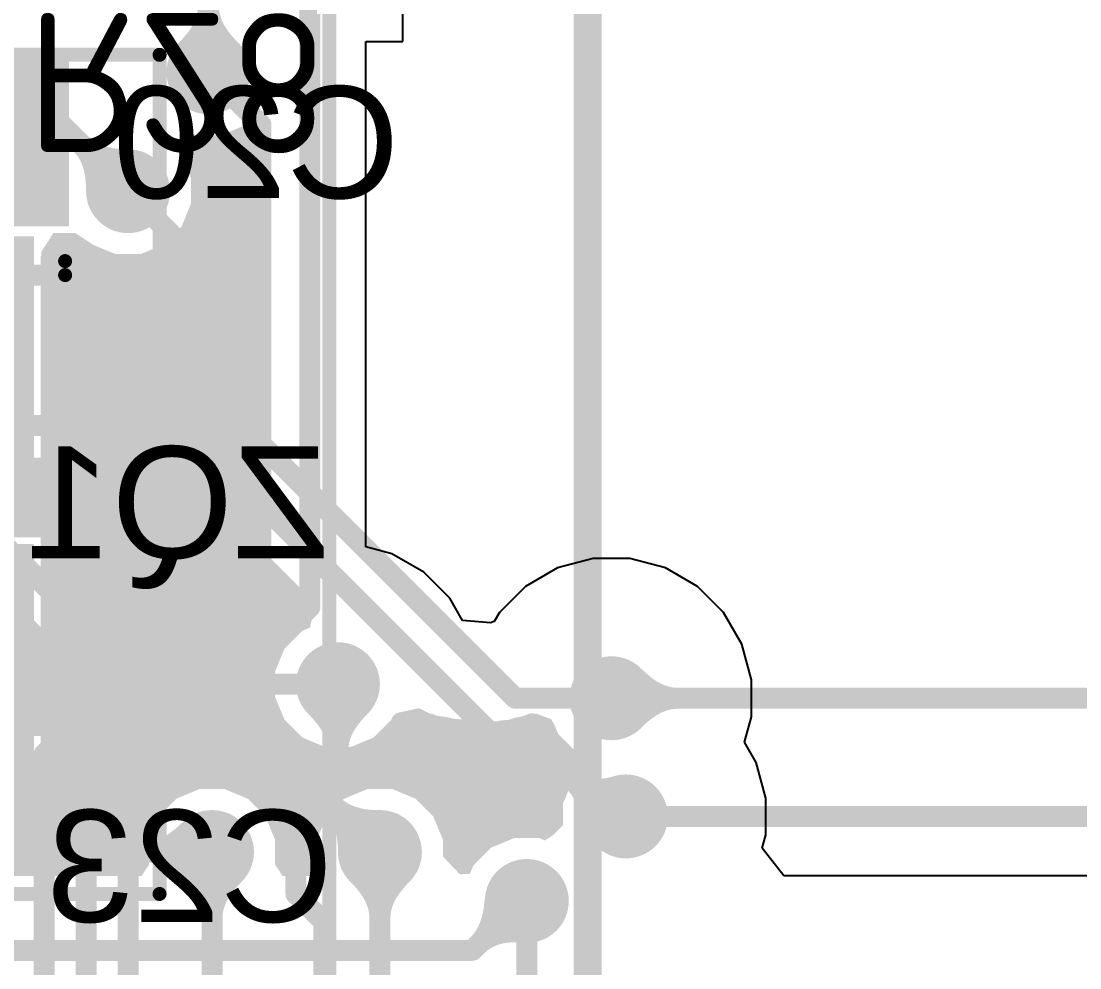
# Model space of a CAD drawing. Header units: inches. Extents: x -0.1 to 94.8, y -0.8 to 67.1.
# Drawn here: x 51.54 to 59.1, y 44.57 to 51.34 of the extents above; entities that cross this region are included whole.
import ezdxf

# ---------------------------------------------------------------- set-up
doc = ezdxf.new("R2010")
doc.units = ezdxf.units.IN
for name, color, linetype in [('Assembly Notes', 56, 'Continuous'), ('Board Layer Stack Bottom Overlay', 54, 'Continuous'), ('Board Layer Stack Bottom Solder', 6, 'Continuous'), ('Bottom Layer', 5, 'Continuous'), ('Bottom Paste', 16, 'Continuous'), ('Layer 1', 76, 'Continuous'), ('Layer 2', 16, 'Continuous'), ('Mechanical 15', 56, 'Continuous'), ('Mechanical 20', 56, 'Continuous'), ('Top Layer', 1, 'Continuous'), ('Via Holes', 16, 'Continuous')]:
    doc.layers.add(name, color=color, linetype=linetype)
doc.styles.add('Arial', font='', dxfattribs={"height": 0.2})
doc.styles.add('GOST type B', font='', dxfattribs={"height": 0.2})
doc.styles.get('Arial').set_extended_font_data('Arial')
doc.styles.get('GOST type B').set_extended_font_data('GOST type B')

# ---------------------------------------------------------------- blocks, each defined once
blk = doc.blocks.new('X322525MOB4SI_B_52')
at = {"layer": 'Board Layer Stack Bottom Solder'}
for points in [[(-1.9016, 1.5516), (-0.2984, 1.5516), (-0.2984, 0.1484), (-1.9016, 0.1484)], [(0.2984, 1.5516), (1.9016, 1.5516), (1.9016, 0.1484), (0.2984, 0.1484)], [(-1.9016, -0.1484), (-0.2984, -0.1484), (-0.2984, -1.5516), (-1.9016, -1.5516)], [(0.2984, -0.1484), (1.9016, -0.1484), (1.9016, -1.5516), (0.2984, -1.5516)]]:
    blk.add_hatch(color=6, dxfattribs=at).paths.add_polyline_path(points)
at = {"layer": 'Bottom Layer'}
for points in [[(-1.8, 1.45), (-0.4, 1.45), (-0.4, 0.25), (-1.8, 0.25)], [(0.4, 1.45), (1.8, 1.45), (1.8, 0.25), (0.4, 0.25)], [(-1.8, -0.25), (-0.4, -0.25), (-0.4, -1.45), (-1.8, -1.45)], [(0.4, -0.25), (1.8, -0.25), (1.8, -1.45), (0.4, -1.45)]]:
    blk.add_hatch(color=5, dxfattribs=at).paths.add_polyline_path(points)
at = {"layer": 'Bottom Paste'}
for points in [[(-1.8, 1.45), (-0.4, 1.45), (-0.4, 0.25), (-1.8, 0.25)], [(0.4, 1.45), (1.8, 1.45), (1.8, 0.25), (0.4, 0.25)], [(-1.8, -0.25), (-0.4, -0.25), (-0.4, -1.45), (-1.8, -1.45)], [(0.4, -0.25), (1.8, -0.25), (1.8, -1.45), (0.4, -1.45)]]:
    blk.add_hatch(color=16, dxfattribs=at).paths.add_polyline_path(points)
at = {"layer": 'Board Layer Stack Bottom Overlay'}
for points in [[(-1.725, 1.775, 0.1, 0.1, -1), (-1.625, 1.775, 0.1, 0.1, 0)], [(-1.625, 1.775, 0.1, 0.1, -1), (-1.725, 1.775, 0.1, 0.1, 0)]]:
    blk.add_lwpolyline(points, format="xyseb", dxfattribs=at)
for points in [[(-1.75, 1.775, 0.05, 0.05, 1), (-1.7, 1.775, 0.05, 0.05, 1)], [(-1.75, 1.775, 0.05, 0.05, 1), (-1.7, 1.775, 0.05, 0.05, 1)], [(-1.65, 1.775, 0.05, 0.05, 1), (-1.6, 1.775, 0.05, 0.05, 1)], [(-1.65, 1.775, 0.05, 0.05, 1), (-1.6, 1.775, 0.05, 0.05, 1)]]:
    blk.add_lwpolyline(points, format="xyseb", close=True, dxfattribs=at)
at = {"layer": 'Mechanical 15'}
for points in [[(1.6, 1.25, 0.2, 0.2, 0), (-1.6, 1.25, 0.2, 0.2, 0)], [(-1.6, -1.25, 0.2, 0.2, 0), (-1.6, 1.25, 0.2, 0.2, 0)], [(1.6, -1.25, 0.2, 0.2, 0), (1.6, 1.25, 0.2, 0.2, 0)], [(1.6, -1.25, 0.2, 0.2, 0), (-1.6, -1.25, 0.2, 0.2, 0)]]:
    blk.add_lwpolyline(points, format="xyseb", dxfattribs=at)
for points in [[(-1.65, 1.25, 0.1, 0.1, 1), (-1.55, 1.25, 0.1, 0.1, 1)], [(-1.65, 1.25, 0.1, 0.1, 1), (-1.55, 1.25, 0.1, 0.1, 1)], [(1.55, 1.25, 0.1, 0.1, 1), (1.65, 1.25, 0.1, 0.1, 1)], [(1.55, 1.25, 0.1, 0.1, 1), (1.65, 1.25, 0.1, 0.1, 1)], [(-1.65, -1.25, 0.1, 0.1, 1), (-1.55, -1.25, 0.1, 0.1, 1)], [(-1.65, -1.25, 0.1, 0.1, 1), (-1.55, -1.25, 0.1, 0.1, 1)], [(1.55, -1.25, 0.1, 0.1, 1), (1.65, -1.25, 0.1, 0.1, 1)], [(1.55, -1.25, 0.1, 0.1, 1), (1.65, -1.25, 0.1, 0.1, 1)]]:
    blk.add_lwpolyline(points, format="xyseb", close=True, dxfattribs=at)
at = {"layer": 'Mechanical 20'}
for points in [[(2.8, 2.45, 0.1, 0.1, 0), (-3.2, 2.45, 0.1, 0.1, 0)], [(-3.2, -2.45, 0.1, 0.1, 0), (-3.2, 2.45, 0.1, 0.1, 0)], [(2.8, -2.45, 0.1, 0.1, 0), (2.8, 2.45, 0.1, 0.1, 0)], [(2.8, -2.45, 0.1, 0.1, 0), (-3.2, -2.45, 0.1, 0.1, 0)]]:
    blk.add_lwpolyline(points, format="xyseb", dxfattribs=at)
for points in [[(-3.225, 2.45, 0.05, 0.05, 1), (-3.175, 2.45, 0.05, 0.05, 1)], [(-3.225, 2.45, 0.05, 0.05, 1), (-3.175, 2.45, 0.05, 0.05, 1)], [(2.775, 2.45, 0.05, 0.05, 1), (2.825, 2.45, 0.05, 0.05, 1)], [(2.775, 2.45, 0.05, 0.05, 1), (2.825, 2.45, 0.05, 0.05, 1)], [(-3.225, -2.45, 0.05, 0.05, 1), (-3.175, -2.45, 0.05, 0.05, 1)], [(-3.225, -2.45, 0.05, 0.05, 1), (-3.175, -2.45, 0.05, 0.05, 1)], [(2.775, -2.45, 0.05, 0.05, 1), (2.825, -2.45, 0.05, 0.05, 1)], [(2.775, -2.45, 0.05, 0.05, 1), (2.825, -2.45, 0.05, 0.05, 1)]]:
    blk.add_lwpolyline(points, format="xyseb", close=True, dxfattribs=at)
blk = doc.blocks.new('JK00136NL_B_56')
at = {"layer": 'Board Layer Stack Bottom Overlay'}
blk.add_lwpolyline([(16.2, -8.395, 0.15, 0.15, 0), (-7.01, -8.395, 0.15, 0.15, 0)], format="xyseb", dxfattribs=at)
at = {"layer": 'Mechanical 15'}
blk.add_lwpolyline([(16.225, -8.395, 0.2, 0.2, 0), (-16.51, -8.395, 0.2, 0.2, 0)], format="xyseb", dxfattribs=at)
at = {"layer": 'Mechanical 20'}
blk.add_lwpolyline([(17.51, -10.242, 0.1, 0.1, 0), (-17.51, -10.242, 0.1, 0.1, 0)], format="xyseb", dxfattribs=at)
blk = doc.blocks.new('0402R_B_75')
at = {"layer": 'Board Layer Stack Bottom Solder'}
for points in [[(-0.1779, 0.4066), (-0.1779, -0.4066), (-1.0161, -0.4066), (-1.0161, 0.4066)], [(1.0161, 0.4066), (1.0161, -0.4066), (0.1779, -0.4066), (0.1779, 0.4066)]]:
    blk.add_hatch(color=6, dxfattribs=at).paths.add_polyline_path(points)
at = {"layer": 'Bottom Layer'}
for points in [[(-0.2795, 0.305), (-0.2795, -0.305), (-0.9145, -0.305), (-0.9145, 0.305)], [(0.9145, 0.305), (0.9145, -0.305), (0.2795, -0.305), (0.2795, 0.305)]]:
    blk.add_hatch(color=5, dxfattribs=at).paths.add_polyline_path(points)
at = {"layer": 'Bottom Paste'}
for points in [[(-0.2795, 0.305), (-0.2795, -0.305), (-0.9145, -0.305), (-0.9145, 0.305)], [(0.9145, 0.305), (0.9145, -0.305), (0.2795, -0.305), (0.2795, 0.305)]]:
    blk.add_hatch(color=16, dxfattribs=at).paths.add_polyline_path(points)
at = {"layer": 'Assembly Notes'}
for points in [[(-1, -0.4, 0.15, 0.15, 0), (-1, 0.4, 0.15, 0.15, 0)], [(-1, 0.4, 0.15, 0.15, 0), (1, 0.4, 0.15, 0.15, 0)], [(1, -0.4, 0.15, 0.15, 0), (1, 0.4, 0.15, 0.15, 0)], [(-1, -0.4, 0.15, 0.15, 0), (1, -0.4, 0.15, 0.15, 0)]]:
    blk.add_lwpolyline(points, format="xyseb", dxfattribs=at)
for points in [[(-1.0375, 0.4, 0.075, 0.075, 1), (-0.9625, 0.4, 0.075, 0.075, 1)], [(-1.0375, 0.4, 0.075, 0.075, 1), (-0.9625, 0.4, 0.075, 0.075, 1)], [(0.9625, 0.4, 0.075, 0.075, 1), (1.0375, 0.4, 0.075, 0.075, 1)], [(0.9625, 0.4, 0.075, 0.075, 1), (1.0375, 0.4, 0.075, 0.075, 1)], [(-1.0375, -0.4, 0.075, 0.075, 1), (-0.9625, -0.4, 0.075, 0.075, 1)], [(-1.0375, -0.4, 0.075, 0.075, 1), (-0.9625, -0.4, 0.075, 0.075, 1)], [(0.9625, -0.4, 0.075, 0.075, 1), (1.0375, -0.4, 0.075, 0.075, 1)], [(0.9625, -0.4, 0.075, 0.075, 1), (1.0375, -0.4, 0.075, 0.075, 1)]]:
    blk.add_lwpolyline(points, format="xyseb", close=True, dxfattribs=at)
at = {"layer": 'Board Layer Stack Bottom Overlay'}
for points in [[(-0.375, 0.55, 0.15, 0.15, 0), (0.375, 0.55, 0.15, 0.15, 0)], [(-0.375, -0.55, 0.15, 0.15, 0), (0.375, -0.55, 0.15, 0.15, 0)]]:
    blk.add_lwpolyline(points, format="xyseb", dxfattribs=at)
for points in [[(-0.4125, 0.55, 0.075, 0.075, 1), (-0.3375, 0.55, 0.075, 0.075, 1)], [(0.3375, 0.55, 0.075, 0.075, 1), (0.4125, 0.55, 0.075, 0.075, 1)], [(-0.4125, -0.55, 0.075, 0.075, 1), (-0.3375, -0.55, 0.075, 0.075, 1)], [(0.3375, -0.55, 0.075, 0.075, 1), (0.4125, -0.55, 0.075, 0.075, 1)]]:
    blk.add_lwpolyline(points, format="xyseb", close=True, dxfattribs=at)
at = {"layer": 'Assembly Notes', "style": 'GOST type B', "text_generation_flag": 2}
blk.add_text('R28', height=1, rotation=180, dxfattribs=at).set_placement((-1.075, -0.8))
blk = doc.blocks.new('0603C_B_112')
at = {"layer": 'Board Layer Stack Bottom Solder'}
for points in [[(-0.2484, 0.6266), (-0.2484, -0.6266), (-1.3516, -0.6266), (-1.3516, 0.6266)], [(1.3516, 0.6266), (1.3516, -0.6266), (0.2484, -0.6266), (0.2484, 0.6266)]]:
    blk.add_hatch(color=6, dxfattribs=at).paths.add_polyline_path(points)
at = {"layer": 'Bottom Layer'}
for points in [[(-0.35, 0.525), (-0.35, -0.525), (-1.25, -0.525), (-1.25, 0.525)], [(1.25, 0.525), (1.25, -0.525), (0.35, -0.525), (0.35, 0.525)]]:
    blk.add_hatch(color=5, dxfattribs=at).paths.add_polyline_path(points)
at = {"layer": 'Bottom Paste'}
for points in [[(-0.35, 0.525), (-0.35, -0.525), (-1.25, -0.525), (-1.25, 0.525)], [(1.25, 0.525), (1.25, -0.525), (0.35, -0.525), (0.35, 0.525)]]:
    blk.add_hatch(color=16, dxfattribs=at).paths.add_polyline_path(points)
at = {"layer": 'Board Layer Stack Bottom Overlay'}
blk.add_lwpolyline([(0, -0.45, 0.15, 0.15, 0), (0, 0.45, 0.15, 0.15, 0)], format="xyseb", dxfattribs=at)
for points in [[(-0.0375, 0.45, 0.075, 0.075, 1), (0.0375, 0.45, 0.075, 0.075, 1)], [(-0.0375, -0.45, 0.075, 0.075, 1), (0.0375, -0.45, 0.075, 0.075, 1)]]:
    blk.add_lwpolyline(points, format="xyseb", close=True, dxfattribs=at)

msp = doc.modelspace()

# ---------------------------------------------------------------- hatches: boundary and pattern name
at = {"layer": 'Bottom Layer'}
h = msp.add_hatch(color=5, dxfattribs=at)
edge = h.paths.add_edge_path()
edge.add_arc((52.875, 50.975), 0.3, 0, 360)
for points in [[(53.294, 50.5454), (53.294, 47.5817), (53.318, 47.399), (53.3885, 47.2287), (53.4787, 47.1111), (53.4991, 47.0713), (53.476, 46.9124), (53.4185, 46.8549), (53.35, 46.6895), (53.35, 46.5105), (53.4185, 46.3451), (53.5451, 46.2185), (53.7105, 46.15), (53.8895, 46.15), (54.0549, 46.2185), (54.1815, 46.3451), (54.1897, 46.3649), (54.2045, 46.3819), (54.2208, 46.3939), (54.3782, 46.4281), (54.3959, 46.4207), (54.4511, 46.3921), (54.4807, 46.3856), (54.5087, 46.374), (54.5704, 46.3659), (54.6311, 46.3525), (54.831, 46.3354), (54.8818, 46.3377), (54.9325, 46.334), (54.9735, 46.3419), (55.0151, 46.3438), (55.0636, 46.3591), (55.0904, 46.3643), (55.1002, 46.3656), (55.1029, 46.3667), (55.1135, 46.3687), (55.1398, 46.3774), (55.1642, 46.3892), (55.1735, 46.3906), (55.2155, 46.3902), (55.3231, 46.35), (55.3459, 46.3128), (55.3742, 46.2444), (55.5008, 46.1178), (55.5163, 45.949), (55.4766, 45.9094), (55.4081, 45.744), (55.4081, 45.5925), (55.3355, 45.519), (55.2795, 45.4834), (55.2395, 45.5), (55.0605, 45.5), (54.8951, 45.4315), (54.7685, 45.3049), (54.743, 45.2434), (54.6711, 45.2408), (54.55, 45.3684), (54.55, 45.4895), (54.4815, 45.6549), (54.3549, 45.7815), (54.1895, 45.85), (54.0105, 45.85), (53.8451, 45.7815), (53.7185, 45.6549), (53.65, 45.4895), (53.65, 45.3105), (53.5954, 45.2287), (53.4046, 45.2287), (53.35, 45.3105), (53.35, 45.4895), (53.2815, 45.6549), (53.1549, 45.7815), (52.9895, 45.85), (52.8105, 45.85), (52.6451, 45.7815), (52.5185, 45.6549), (52.45, 45.4895), (52.45, 45.3105), (52.3954, 45.2287), (51.425, 45.2287), (51.425, 45.25), (51.2588, 45.25), (51.2588, 45.4), (51.425, 45.4), (51.425, 45.95), (51.675, 45.95), (51.675, 46.725), (51.5088, 46.725), (51.5088, 46.875), (51.675, 46.875), (51.675, 47.65), (51, 47.65), (51, 47.4838), (50.85, 47.4838), (50.85, 47.65), (50.2509, 47.65), (50.2054, 47.8), (50.2733, 47.8454), (50.2707, 47.8479), (50.2708, 47.8493), (50.5715, 48.15), (51.675, 48.15), (51.675, 49.6574), (51.6817, 49.6678), (51.6783, 49.6833), (51.6843, 49.6981), (51.766, 49.825), (51.925, 49.825), (51.925, 49.825), (51.925, 49.825), (52.0404, 49.7482), (52.0451, 49.7435), (52.2105, 49.675), (52.3895, 49.675), (52.5549, 49.7435), (52.6815, 49.8701), (52.75, 50.0355), (52.75, 50.2145), (52.6815, 50.3799), (52.6374, 50.424), (52.7224, 50.5511), (52.7855, 50.525), (52.9645, 50.525), (53.1299, 50.5935), (53.144, 50.6076)], [(51.2, 49.728), (51.1987, 49.7756), (51.195, 49.8182), (51.1887, 49.8558), (51.18, 49.8885), (51.1687, 49.9163), (51.155, 49.9391), (51.1387, 49.957), (51.12, 49.97), (51.0987, 49.978), (51.075, 49.9811), (51.575, 49.9811), (51.5512, 49.978), (51.53, 49.97), (51.5112, 49.957), (51.495, 49.9391), (51.4812, 49.9163), (51.47, 49.8885), (51.4612, 49.8558), (51.455, 49.8182), (51.4512, 49.7756), (51.45, 49.728)]]:
    msp.add_hatch(color=5, dxfattribs=at).paths.add_polyline_path(points)
h = msp.add_hatch(color=5, dxfattribs=at)
edge = h.paths.add_edge_path()
edge.add_arc((52.3, 50.125), 0.3, 0, 360)
h = msp.add_hatch(color=5, dxfattribs=at)
edge = h.paths.add_edge_path()
edge.add_arc((52.25, 49), 0.3, 0, 360)
h = msp.add_hatch(color=5, dxfattribs=at)
edge = h.paths.add_edge_path()
edge.add_arc((51.85, 47.9), 0.3, 0, 360)
h = msp.add_hatch(color=5, dxfattribs=at)
edge = h.paths.add_edge_path()
edge.add_arc((52.275, 47.475), 0.3, 0, 360)
h = msp.add_hatch(color=5, dxfattribs=at)
edge = h.paths.add_edge_path()
edge.add_arc((53.8, 46.6), 0.3, 0, 360)
h = msp.add_hatch(color=5, dxfattribs=at)
edge = h.paths.add_edge_path()
edge.add_arc((55.7557, 46.4993), 0.3, 0, 360)
h = msp.add_hatch(color=5, dxfattribs=at)
edge = h.paths.add_edge_path()
edge.add_arc((55.8581, 45.6545), 0.3, 0, 360)
h = msp.add_hatch(color=5, dxfattribs=at)
edge = h.paths.add_edge_path()
edge.add_arc((52.9, 45.4), 0.3, 0, 360)
h = msp.add_hatch(color=5, dxfattribs=at)
edge = h.paths.add_edge_path()
edge.add_arc((54.1, 45.4), 0.3, 0, 360)
h = msp.add_hatch(color=5, dxfattribs=at)
edge = h.paths.add_edge_path()
edge.add_arc((55.15, 45.05), 0.3, 0, 360)
at = {"layer": 'Layer 1'}
h = msp.add_hatch(color=76, dxfattribs=at)
edge = h.paths.add_edge_path()
edge.add_arc((52.875, 50.975), 0.3, 0, 360)
h = msp.add_hatch(color=76, dxfattribs=at)
edge = h.paths.add_edge_path()
edge.add_arc((52.3, 50.125), 0.3, 0, 360)
h = msp.add_hatch(color=76, dxfattribs=at)
edge = h.paths.add_edge_path()
edge.add_arc((52.25, 49), 0.3, 0, 360)
h = msp.add_hatch(color=76, dxfattribs=at)
edge = h.paths.add_edge_path()
edge.add_arc((51.85, 47.9), 0.3, 0, 360)
h = msp.add_hatch(color=76, dxfattribs=at)
edge = h.paths.add_edge_path()
edge.add_arc((52.275, 47.475), 0.3, 0, 360)
h = msp.add_hatch(color=76, dxfattribs=at)
edge = h.paths.add_edge_path()
edge.add_arc((53.8, 46.6), 0.3, 0, 360)
h = msp.add_hatch(color=76, dxfattribs=at)
edge = h.paths.add_edge_path()
edge.add_arc((55.7557, 46.4993), 0.3, 0, 360)
h = msp.add_hatch(color=76, dxfattribs=at)
edge = h.paths.add_edge_path()
edge.add_arc((55.8581, 45.6545), 0.3, 0, 360)
h = msp.add_hatch(color=76, dxfattribs=at)
edge = h.paths.add_edge_path()
edge.add_arc((52.9, 45.4), 0.3, 0, 360)
h = msp.add_hatch(color=76, dxfattribs=at)
edge = h.paths.add_edge_path()
edge.add_arc((54.1, 45.4), 0.3, 0, 360)
h = msp.add_hatch(color=76, dxfattribs=at)
edge = h.paths.add_edge_path()
edge.add_arc((55.15, 45.05), 0.3, 0, 360)
at = {"layer": 'Layer 2'}
for points in [[(43.4265, 52.3548), (43.525, 52.2395), (43.525, 52.0605), (43.5935, 51.8951), (43.7201, 51.7685), (43.8855, 51.7), (43.9471, 51.7), (43.9757, 51.6877), (44.0083, 51.6872), (44.0341, 51.6855), (44.0569, 51.6826), (44.0766, 51.6789), (44.0934, 51.6744), (44.1073, 51.6694), (44.1184, 51.6643), (44.1272, 51.6593), (44.1341, 51.6543), (44.1462, 51.6434), (44.1631, 51.6375), (44.4378, 51.3628), (44.5122, 51.3131), (44.6, 51.2956), (44.6, 51.2956), (47.898, 51.2956), (47.9982, 51.1456), (47.975, 51.0895), (47.975, 50.9105), (48.0435, 50.7451), (48.1701, 50.6185), (48.3355, 50.55), (48.3397, 50.4), (48.325, 50.3645), (48.325, 50.1855), (48.3935, 50.0201), (48.5201, 49.8935), (48.6855, 49.825), (48.8581, 49.825), (52.2453, 46.4378), (52.2453, 46.4378), (52.3197, 46.3881), (52.3633, 46.3794), (52.3485, 46.2294), (49.945, 46.2294), (45.7375, 50.4369), (45.7316, 50.4538), (45.7207, 50.4659), (45.7157, 50.4728), (45.7106, 50.4816), (45.7056, 50.4927), (45.7006, 50.5066), (45.6961, 50.5234), (45.6928, 50.5407), (45.6878, 50.594), (45.6873, 50.6243), (45.675, 50.6529), (45.675, 50.7145), (45.6065, 50.8799), (45.4799, 51.0065), (45.3145, 51.075), (45.1355, 51.075), (44.9701, 51.0065), (44.8435, 50.8799), (44.775, 50.7145), (44.775, 50.5355), (44.8435, 50.3701), (44.9262, 50.2874), (44.9201, 50.2565), (44.7935, 50.1299), (44.725, 49.9645), (44.725, 49.7855), (44.7715, 49.6732), (44.7621, 49.66), (44.6505, 49.5733), (44.5232, 49.626), (44.3442, 49.626), (44.1788, 49.5575), (44.0522, 49.4309), (43.9837, 49.2655), (43.9837, 49.0865), (44.0522, 48.9211), (44.1788, 48.7945), (44.3442, 48.726), (44.4058, 48.726), (44.4344, 48.7137), (44.467, 48.7132), (44.4928, 48.7115), (44.5156, 48.7086), (44.5354, 48.7049), (44.5522, 48.7004), (44.566, 48.6955), (44.5772, 48.6904), (44.5859, 48.6853), (44.5928, 48.6803), (44.605, 48.6694), (44.6218, 48.6635), (44.8249, 48.4604), (44.7628, 48.3104), (42.6109, 48.3104), (42.5979, 48.3169), (42.5943, 48.3157), (42.5909, 48.3173), (42.5656, 48.318), (42.5477, 48.3197), (42.5322, 48.3223), (42.5193, 48.3255), (42.5085, 48.3291), (42.4997, 48.333), (42.4926, 48.337), (42.4865, 48.3412), (42.4812, 48.3458), (42.4706, 48.357), (42.4414, 48.37), (42.3799, 48.4315), (42.2145, 48.5), (42.0355, 48.5), (41.9544, 48.4664), (41.8044, 48.5618), (41.8044, 50.8194), (43.3443, 52.3593)], [(52.95, 51.4455), (52.9513, 51.4206), (52.9554, 51.3956), (52.9621, 51.3704), (52.9716, 51.345), (52.9837, 51.3195), (52.9986, 51.2938), (53.0162, 51.2679), (53.0364, 51.2418), (53.0594, 51.2156), (53.085, 51.1892), (52.665, 51.1892), (52.6906, 51.2156), (52.7338, 51.2679), (52.7514, 51.2938), (52.7662, 51.3195), (52.7784, 51.345), (52.7878, 51.3704), (52.7946, 51.3956), (52.7986, 51.4206), (52.8, 51.4455)], [(52.0204, 50.5107), (52.0389, 50.4941), (52.0595, 50.4792), (52.0821, 50.4662), (52.1067, 50.4549), (52.1333, 50.4455), (52.162, 50.4378), (52.1927, 50.4319), (52.2254, 50.4278), (52.2602, 50.4255), (52.297, 50.425), (52, 50.128), (51.9995, 50.1648), (51.9931, 50.2323), (51.9872, 50.263), (51.9795, 50.2917), (51.9701, 50.3183), (51.9588, 50.3429), (51.9458, 50.3655), (51.9309, 50.3861), (51.9143, 50.4046)], [(51.2711, 48.2878), (51.3455, 48.2381), (51.4333, 48.2206), (52.5974, 48.2206), (53.6364, 47.1817), (53.6012, 47.0047), (53.5451, 46.9815), (53.4185, 46.8549), (53.4079, 46.8294), (52.5026, 46.8294), (49.3132, 50.0188), (49.3159, 50.0308), (49.4806, 50.0782)], [(55.5112, 45.9862), (55.531, 45.9685), (55.5521, 45.9538), (55.5745, 45.942), (55.5984, 45.9331), (55.6235, 45.9272), (55.65, 45.9241), (55.6779, 45.924), (55.7071, 45.9268), (55.7376, 45.9325), (55.7695, 45.9411), (55.5697, 45.5716), (55.558, 45.6107), (55.5208, 45.7126), (55.5078, 45.7415), (55.4808, 45.7915), (55.4669, 45.8126), (55.4526, 45.8312), (55.438, 45.8472)], [(53.8204, 45.7857), (53.8389, 45.7691), (53.8595, 45.7542), (53.8821, 45.7412), (53.9067, 45.7299), (53.9333, 45.7205), (53.962, 45.7128), (53.9927, 45.7069), (54.0254, 45.7028), (54.0602, 45.7005), (54.097, 45.7), (53.8, 45.403), (53.7995, 45.4398), (53.7931, 45.5073), (53.7872, 45.538), (53.7795, 45.5667), (53.7701, 45.5933), (53.7588, 45.6179), (53.7458, 45.6405), (53.7309, 45.6611), (53.7143, 45.6796)], [(52.4295, 45.475), (52.4544, 45.4764), (52.4794, 45.4804), (52.5046, 45.4872), (52.53, 45.4966), (52.5555, 45.5088), (52.5812, 45.5236), (52.6071, 45.5412), (52.6332, 45.5614), (52.6594, 45.5844), (52.6858, 45.61), (52.6858, 45.19), (52.6594, 45.2156), (52.6071, 45.2589), (52.5812, 45.2764), (52.5555, 45.2913), (52.53, 45.3034), (52.5046, 45.3129), (52.4794, 45.3196), (52.4544, 45.3237), (52.4295, 45.325)], [(54.7518, 44.7939), (54.768, 44.8119), (54.7828, 44.832), (54.7962, 44.8544), (54.8082, 44.879), (54.8188, 44.9057), (54.828, 44.9347), (54.8358, 44.9659), (54.8422, 44.9992), (54.8508, 45.0725), (55.1216, 44.7514), (55.0859, 44.7538), (55.0522, 44.754), (55.0202, 44.7521), (54.9902, 44.748), (54.9619, 44.7418), (54.9356, 44.7335), (54.911, 44.7229), (54.8883, 44.7103), (54.8675, 44.6954), (54.8485, 44.6785)]]:
    msp.add_hatch(color=16, dxfattribs=at).paths.add_polyline_path(points)
h = msp.add_hatch(color=16, dxfattribs=at)
edge = h.paths.add_edge_path()
edge.add_arc((52.875, 50.975), 0.3, 0, 360)
h = msp.add_hatch(color=16, dxfattribs=at)
edge = h.paths.add_edge_path()
edge.add_arc((52.3, 50.125), 0.3, 0, 360)
h = msp.add_hatch(color=16, dxfattribs=at)
edge = h.paths.add_edge_path()
edge.add_arc((52.25, 49), 0.3, 0, 360)
h = msp.add_hatch(color=16, dxfattribs=at)
edge = h.paths.add_edge_path()
edge.add_arc((51.85, 47.9), 0.3, 0, 360)
h = msp.add_hatch(color=16, dxfattribs=at)
edge = h.paths.add_edge_path()
edge.add_arc((52.275, 47.475), 0.3, 0, 360)
h = msp.add_hatch(color=16, dxfattribs=at)
edge = h.paths.add_edge_path()
edge.add_arc((53.8, 46.6), 0.3, 0, 360)
h = msp.add_hatch(color=16, dxfattribs=at)
edge = h.paths.add_edge_path()
edge.add_arc((55.7557, 46.4993), 0.3, 0, 360)
h = msp.add_hatch(color=16, dxfattribs=at)
edge = h.paths.add_edge_path()
edge.add_arc((55.8581, 45.6545), 0.3, 0, 360)
h = msp.add_hatch(color=16, dxfattribs=at)
edge = h.paths.add_edge_path()
edge.add_arc((52.9, 45.4), 0.3, 0, 360)
h = msp.add_hatch(color=16, dxfattribs=at)
edge = h.paths.add_edge_path()
edge.add_arc((54.1, 45.4), 0.3, 0, 360)
h = msp.add_hatch(color=16, dxfattribs=at)
edge = h.paths.add_edge_path()
edge.add_arc((55.15, 45.05), 0.3, 0, 360)
at = {"layer": 'Top Layer'}
h = msp.add_hatch(color=1, dxfattribs=at)
edge = h.paths.add_edge_path()
edge.add_arc((52.875, 50.975), 0.3, 0, 360)
h = msp.add_hatch(color=1, dxfattribs=at)
edge = h.paths.add_edge_path()
edge.add_arc((52.3, 50.125), 0.3, 0, 360)
h = msp.add_hatch(color=1, dxfattribs=at)
edge = h.paths.add_edge_path()
edge.add_arc((52.25, 49), 0.3, 0, 360)
h = msp.add_hatch(color=1, dxfattribs=at)
edge = h.paths.add_edge_path()
edge.add_arc((51.85, 47.9), 0.3, 0, 360)
h = msp.add_hatch(color=1, dxfattribs=at)
edge = h.paths.add_edge_path()
edge.add_arc((52.275, 47.475), 0.3, 0, 360)
h = msp.add_hatch(color=1, dxfattribs=at)
edge = h.paths.add_edge_path()
edge.add_arc((53.8, 46.6), 0.3, 0, 360)
h = msp.add_hatch(color=1, dxfattribs=at)
edge = h.paths.add_edge_path()
edge.add_arc((55.7557, 46.4993), 0.3, 0, 360)
for points in [[(56.2262, 46.4243), (56.2013, 46.423), (56.1763, 46.4189), (56.1511, 46.4122), (56.1257, 46.4027), (56.1001, 46.3906), (56.0744, 46.3757), (56.0486, 46.3582), (56.0225, 46.3379), (55.9963, 46.315), (55.9699, 46.2893), (55.9699, 46.7093), (55.9963, 46.6837), (56.0486, 46.6405), (56.0744, 46.6229), (56.1001, 46.6081), (56.1257, 46.5959), (56.1511, 46.5865), (56.1763, 46.5797), (56.2013, 46.5757), (56.2262, 46.5743)], [(53.725, 46.1295), (53.7236, 46.1544), (53.7196, 46.1794), (53.7128, 46.2046), (53.7034, 46.23), (53.6912, 46.2555), (53.6764, 46.2812), (53.6588, 46.3071), (53.6386, 46.3332), (53.6156, 46.3594), (53.59, 46.3858), (54.01, 46.3858), (53.9843, 46.3594), (53.9411, 46.3071), (53.9236, 46.2812), (53.9087, 46.2555), (53.8966, 46.23), (53.8871, 46.2046), (53.8804, 46.1794), (53.8763, 46.1544), (53.875, 46.1295)], [(52.825, 44.9295), (52.8237, 44.9544), (52.8196, 44.9794), (52.8129, 45.0046), (52.8034, 45.03), (52.7913, 45.0555), (52.7764, 45.0812), (52.7589, 45.1071), (52.7386, 45.1332), (52.7157, 45.1594), (52.69, 45.1858), (53.11, 45.1858), (53.0844, 45.1594), (53.0412, 45.1071), (53.0236, 45.0812), (53.0088, 45.0555), (52.9966, 45.03), (52.9872, 45.0046), (52.9804, 44.9794), (52.9764, 44.9544), (52.975, 44.9295)], [(54.025, 44.9295), (54.0237, 44.9544), (54.0196, 44.9794), (54.0129, 45.0046), (54.0034, 45.03), (53.9913, 45.0555), (53.9764, 45.0812), (53.9589, 45.1071), (53.9386, 45.1332), (53.9157, 45.1594), (53.89, 45.1858), (54.31, 45.1858), (54.2844, 45.1594), (54.2412, 45.1071), (54.2236, 45.0812), (54.2088, 45.0555), (54.1966, 45.03), (54.1872, 45.0046), (54.1804, 44.9794), (54.1764, 44.9544), (54.175, 44.9295)]]:
    msp.add_hatch(color=1, dxfattribs=at).paths.add_polyline_path(points)
h = msp.add_hatch(color=1, dxfattribs=at)
edge = h.paths.add_edge_path()
edge.add_arc((55.8581, 45.6545), 0.3, 0, 360)
h = msp.add_hatch(color=1, dxfattribs=at)
edge = h.paths.add_edge_path()
edge.add_arc((52.9, 45.4), 0.3, 0, 360)
h = msp.add_hatch(color=1, dxfattribs=at)
edge = h.paths.add_edge_path()
edge.add_arc((54.1, 45.4), 0.3, 0, 360)
h = msp.add_hatch(color=1, dxfattribs=at)
edge = h.paths.add_edge_path()
edge.add_arc((55.15, 45.05), 0.3, 0, 360)
at = {"layer": 'Via Holes'}
h = msp.add_hatch(color=7, dxfattribs=at)
edge = h.paths.add_edge_path()
edge.add_arc((52.875, 50.975), 0.15, 0, 360)
h = msp.add_hatch(color=7, dxfattribs=at)
edge = h.paths.add_edge_path()
edge.add_arc((52.3, 50.125), 0.15, 0, 360)
h = msp.add_hatch(color=7, dxfattribs=at)
edge = h.paths.add_edge_path()
edge.add_arc((52.25, 49), 0.15, 0, 360)
h = msp.add_hatch(color=7, dxfattribs=at)
edge = h.paths.add_edge_path()
edge.add_arc((51.85, 47.9), 0.15, 0, 360)
h = msp.add_hatch(color=7, dxfattribs=at)
edge = h.paths.add_edge_path()
edge.add_arc((52.275, 47.475), 0.15, 0, 360)
h = msp.add_hatch(color=7, dxfattribs=at)
edge = h.paths.add_edge_path()
edge.add_arc((53.8, 46.6), 0.15, 0, 360)
h = msp.add_hatch(color=7, dxfattribs=at)
edge = h.paths.add_edge_path()
edge.add_arc((55.7557, 46.4993), 0.15, 0, 360)
h = msp.add_hatch(color=7, dxfattribs=at)
edge = h.paths.add_edge_path()
edge.add_arc((55.8581, 45.6545), 0.15, 0, 360)
h = msp.add_hatch(color=7, dxfattribs=at)
edge = h.paths.add_edge_path()
edge.add_arc((52.9, 45.4), 0.15, 0, 360)
h = msp.add_hatch(color=7, dxfattribs=at)
edge = h.paths.add_edge_path()
edge.add_arc((54.1, 45.4), 0.15, 0, 360)
h = msp.add_hatch(color=7, dxfattribs=at)
edge = h.paths.add_edge_path()
edge.add_arc((55.15, 45.05), 0.15, 0, 360)

# ---------------------------------------------------------------- linework, layer by layer
at = {"layer": 'Bottom Layer'}
for p, q in [((54.2645, 51.195), (54.2645, 52.92)), ((54, 47.5817), (54, 51.195)), ((54, 51.195), (54.2645, 51.195)), ((54.186, 47.5319), (54, 47.5817)), ((54.414, 47.4002), (54.186, 47.5319)), ((55.624, 47.4993), (55.3697, 47.4312)), ((55.8873, 47.4993), (55.624, 47.4993)), ((56.1417, 47.4312), (55.8873, 47.4993)), ((54.6002, 47.214), (54.414, 47.4002)), ((55.3697, 47.4312), (55.1417, 47.2995)), ((56.3697, 47.2995), (56.1417, 47.4312)), ((55.1417, 47.2995), (54.9555, 47.1133)), ((56.5559, 47.1133), (56.3697, 47.2995)), ((54.6914, 47.056), (54.6002, 47.214)), ((54.9555, 47.1133), (54.9175, 47.0476)), ((56.6875, 46.8853), (56.5559, 47.1133)), ((54.8913, 47.0389), (54.6914, 47.056)), ((54.9175, 47.0476), (54.8913, 47.0389)), ((56.7557, 46.631), (56.6875, 46.8853)), ((56.7557, 46.3677), (56.7557, 46.631)), ((56.7067, 46.1847), (56.7557, 46.3677)), ((56.7899, 46.0404), (56.7067, 46.1847)), ((56.8581, 45.7861), (56.7899, 46.0404)), ((56.8581, 45.5228), (56.8581, 45.7861)), ((56.8329, 45.4287), (56.8581, 45.5228)), ((56.9863, 45.2287), (56.8329, 45.4287)), ((67.8791, 45.2287), (56.9863, 45.2287))]:
    msp.add_line(p, q, dxfattribs=at)
at = {"layer": 'Layer 2'}
for points in [[(52.875, 50.975, 0.15, 0.15, 0), (52.875, 52.25, 0.15, 0.15, 0)], [(51.241, 51.184, 0.15, 0.15, 0), (52.3, 50.125, 0.15, 0.15, 0)], [(48.775, 50.2325, 0.15, 0.15, 0), (52.4075, 46.6, 0.15, 0.15, 0)], [(50.7825, 49.525, 0.15, 0.15, 0), (52.475, 49.525, 0.15, 0.15, 0)], [(52.475, 49.525, 0.15, 0.15, 0), (52.9417, 49.0583, 0.15, 0.15, 0)], [(52.9417, 48.625, 0.15, 0.15, 0), (52.9417, 49.0583, 0.15, 0.15, 0)], [(52.9417, 48.625, 0.15, 0.15, 0), (55.0674, 46.4993, 0.15, 0.15, 0)], [(51.4333, 48.45, 0.15, 0.15, 0), (52.6925, 48.45, 0.15, 0.15, 0)], [(52.6925, 48.45, 0.15, 0.15, 0), (54.9432, 46.1993, 0.15, 0.15, 0)], [(52.4075, 46.6, 0.15, 0.15, 0), (53.8, 46.6, 0.15, 0.15, 0)], [(55.0674, 46.4993, 0.15, 0.15, 0), (55.7557, 46.4993, 0.15, 0.15, 0)], [(54.9432, 46.1993, 0.15, 0.15, 0), (55.192, 46.1993, 0.15, 0.15, 0)], [(55.192, 46.1993, 0.15, 0.15, 0), (55.7369, 45.6545, 0.15, 0.15, 0)], [(49.85, 46, 0.15, 0.15, 0), (53.5, 46, 0.15, 0.15, 0)], [(53.5, 46, 0.15, 0.15, 0), (54.1, 45.4, 0.15, 0.15, 0)], [(55.7369, 45.6545, 0.15, 0.15, 0), (55.8581, 45.6545, 0.15, 0.15, 0)], [(49.7, 45.4, 0.15, 0.15, 0), (52.9, 45.4, 0.15, 0.15, 0)], [(54.7608, 44.6968, 0.15, 0.15, 0), (55.114, 45.05, 0.15, 0.15, 0)], [(55.114, 45.05, 0.15, 0.15, 0), (55.15, 45.05, 0.15, 0.15, 0)], [(49.5407, 44.6968, 0.15, 0.15, 0), (54.7608, 44.6968, 0.15, 0.15, 0)]]:
    msp.add_lwpolyline(points, format="xyseb", dxfattribs=at)
for points in [[(52.8375, 50.975, 0.075, 0.075, 1), (52.9125, 50.975, 0.075, 0.075, 1)], [(52.2625, 50.125, 0.075, 0.075, 1), (52.3375, 50.125, 0.075, 0.075, 1)], [(52.4375, 49.525, 0.075, 0.075, 1), (52.5125, 49.525, 0.075, 0.075, 1)], [(52.4375, 49.525, 0.075, 0.075, 1), (52.5125, 49.525, 0.075, 0.075, 1)], [(52.9042, 49.0583, 0.075, 0.075, 1), (52.9792, 49.0583, 0.075, 0.075, 1)], [(52.9042, 49.0583, 0.075, 0.075, 1), (52.9792, 49.0583, 0.075, 0.075, 1)], [(52.9042, 48.625, 0.075, 0.075, 1), (52.9792, 48.625, 0.075, 0.075, 1)], [(52.9042, 48.625, 0.075, 0.075, 1), (52.9792, 48.625, 0.075, 0.075, 1)], [(52.655, 48.45, 0.075, 0.075, 1), (52.73, 48.45, 0.075, 0.075, 1)], [(52.655, 48.45, 0.075, 0.075, 1), (52.73, 48.45, 0.075, 0.075, 1)], [(52.37, 46.6, 0.075, 0.075, 1), (52.445, 46.6, 0.075, 0.075, 1)], [(52.37, 46.6, 0.075, 0.075, 1), (52.445, 46.6, 0.075, 0.075, 1)], [(53.7625, 46.6, 0.075, 0.075, 1), (53.8375, 46.6, 0.075, 0.075, 1)], [(55.0299, 46.4993, 0.075, 0.075, 1), (55.1049, 46.4993, 0.075, 0.075, 1)], [(55.0299, 46.4993, 0.075, 0.075, 1), (55.1049, 46.4993, 0.075, 0.075, 1)], [(55.7182, 46.4993, 0.075, 0.075, 1), (55.7932, 46.4993, 0.075, 0.075, 1)], [(54.9057, 46.1993, 0.075, 0.075, 1), (54.9807, 46.1993, 0.075, 0.075, 1)], [(54.9057, 46.1993, 0.075, 0.075, 1), (54.9807, 46.1993, 0.075, 0.075, 1)], [(55.1545, 46.1993, 0.075, 0.075, 1), (55.2295, 46.1993, 0.075, 0.075, 1)], [(55.1545, 46.1993, 0.075, 0.075, 1), (55.2295, 46.1993, 0.075, 0.075, 1)], [(53.4625, 46, 0.075, 0.075, 1), (53.5375, 46, 0.075, 0.075, 1)], [(53.4625, 46, 0.075, 0.075, 1), (53.5375, 46, 0.075, 0.075, 1)], [(55.6994, 45.6545, 0.075, 0.075, 1), (55.7744, 45.6545, 0.075, 0.075, 1)], [(55.6994, 45.6545, 0.075, 0.075, 1), (55.7744, 45.6545, 0.075, 0.075, 1)], [(55.8206, 45.6545, 0.075, 0.075, 1), (55.8956, 45.6545, 0.075, 0.075, 1)], [(52.8625, 45.4, 0.075, 0.075, 1), (52.9375, 45.4, 0.075, 0.075, 1)], [(54.0625, 45.4, 0.075, 0.075, 1), (54.1375, 45.4, 0.075, 0.075, 1)], [(55.0765, 45.05, 0.075, 0.075, 1), (55.1515, 45.05, 0.075, 0.075, 1)], [(55.0765, 45.05, 0.075, 0.075, 1), (55.1515, 45.05, 0.075, 0.075, 1)], [(55.1125, 45.05, 0.075, 0.075, 1), (55.1875, 45.05, 0.075, 0.075, 1)], [(54.7233, 44.6968, 0.075, 0.075, 1), (54.7983, 44.6968, 0.075, 0.075, 1)], [(54.7233, 44.6968, 0.075, 0.075, 1), (54.7983, 44.6968, 0.075, 0.075, 1)]]:
    msp.add_lwpolyline(points, format="xyseb", close=True, dxfattribs=at)
at = {"layer": 'Top Layer'}
for points in [[(53.6, 47.1515, 0.15, 0.15, 0), (53.6, 52.3655, 0.15, 0.15, 0)], [(52.875, 50.975, 0.15, 0.15, 0), (53.25, 50.6, 0.15, 0.15, 0)], [(53.25, 47.2257, 0.15, 0.15, 0), (53.25, 50.6, 0.15, 0.15, 0)], [(52.3, 50.125, 0.15, 0.15, 0), (52.875, 49.55, 0.15, 0.15, 0)], [(52.875, 47.275, 0.15, 0.15, 0), (52.875, 49.55, 0.15, 0.15, 0)], [(51.7, 46.1, 0.15, 0.15, 0), (52.875, 47.275, 0.15, 0.15, 0)], [(52, 45.9757, 0.15, 0.15, 0), (53.25, 47.2257, 0.15, 0.15, 0)], [(52.3, 45.8515, 0.15, 0.15, 0), (53.6, 47.1515, 0.15, 0.15, 0)], [(53.8, 45.9575, 0.15, 0.15, 0), (53.8, 46.6, 0.15, 0.15, 0)], [(55.7557, 46.4993, 0.15, 0.15, 0), (69.0257, 46.4993, 0.15, 0.15, 0)], [(51.7, 42.5243, 0.15, 0.15, 0), (51.7, 46.1, 0.15, 0.15, 0)], [(52, 42.4, 0.15, 0.15, 0), (52, 45.9757, 0.15, 0.15, 0)], [(53.5, 45.6575, 0.15, 0.15, 0), (53.8, 45.9575, 0.15, 0.15, 0)], [(52.3, 42.4, 0.15, 0.15, 0), (52.3, 45.8515, 0.15, 0.15, 0)], [(53.5, 45.1, 0.15, 0.15, 0), (53.5, 45.6575, 0.15, 0.15, 0)], [(55.8581, 45.6545, 0.15, 0.15, 0), (67.7205, 45.6545, 0.15, 0.15, 0)], [(52.9, 37.7, 0.15, 0.15, 0), (52.9, 45.4, 0.15, 0.15, 0)], [(54.1, 39.2, 0.15, 0.15, 0), (54.1, 45.4, 0.15, 0.15, 0)], [(53.5, 45.1, 0.15, 0.15, 0), (53.7, 44.9, 0.15, 0.15, 0)], [(55.15, 41.15, 0.15, 0.15, 0), (55.15, 45.05, 0.15, 0.15, 0)], [(53.7, 38.2095, 0.15, 0.15, 0), (53.7, 44.9, 0.15, 0.15, 0)]]:
    msp.add_lwpolyline(points, format="xyseb", dxfattribs=at)
for points in [[(52.8375, 50.975, 0.075, 0.075, 1), (52.9125, 50.975, 0.075, 0.075, 1)], [(53.2125, 50.6, 0.075, 0.075, 1), (53.2875, 50.6, 0.075, 0.075, 1)], [(53.2125, 50.6, 0.075, 0.075, 1), (53.2875, 50.6, 0.075, 0.075, 1)], [(52.2625, 50.125, 0.075, 0.075, 1), (52.3375, 50.125, 0.075, 0.075, 1)], [(52.8375, 49.55, 0.075, 0.075, 1), (52.9125, 49.55, 0.075, 0.075, 1)], [(52.8375, 49.55, 0.075, 0.075, 1), (52.9125, 49.55, 0.075, 0.075, 1)], [(52.8375, 47.275, 0.075, 0.075, 1), (52.9125, 47.275, 0.075, 0.075, 1)], [(52.8375, 47.275, 0.075, 0.075, 1), (52.9125, 47.275, 0.075, 0.075, 1)], [(53.2125, 47.2257, 0.075, 0.075, 1), (53.2875, 47.2257, 0.075, 0.075, 1)], [(53.2125, 47.2257, 0.075, 0.075, 1), (53.2875, 47.2257, 0.075, 0.075, 1)], [(53.5625, 47.1515, 0.075, 0.075, 1), (53.6375, 47.1515, 0.075, 0.075, 1)], [(53.5625, 47.1515, 0.075, 0.075, 1), (53.6375, 47.1515, 0.075, 0.075, 1)], [(53.7625, 46.6, 0.075, 0.075, 1), (53.8375, 46.6, 0.075, 0.075, 1)], [(55.7182, 46.4993, 0.075, 0.075, 1), (55.7932, 46.4993, 0.075, 0.075, 1)], [(51.6625, 46.1, 0.075, 0.075, 1), (51.7375, 46.1, 0.075, 0.075, 1)], [(51.6625, 46.1, 0.075, 0.075, 1), (51.7375, 46.1, 0.075, 0.075, 1)], [(51.9625, 45.9757, 0.075, 0.075, 1), (52.0375, 45.9757, 0.075, 0.075, 1)], [(51.9625, 45.9757, 0.075, 0.075, 1), (52.0375, 45.9757, 0.075, 0.075, 1)], [(53.7625, 45.9575, 0.075, 0.075, 1), (53.8375, 45.9575, 0.075, 0.075, 1)], [(53.7625, 45.9575, 0.075, 0.075, 1), (53.8375, 45.9575, 0.075, 0.075, 1)], [(52.2625, 45.8515, 0.075, 0.075, 1), (52.3375, 45.8515, 0.075, 0.075, 1)], [(52.2625, 45.8515, 0.075, 0.075, 1), (52.3375, 45.8515, 0.075, 0.075, 1)], [(53.4625, 45.6575, 0.075, 0.075, 1), (53.5375, 45.6575, 0.075, 0.075, 1)], [(53.4625, 45.6575, 0.075, 0.075, 1), (53.5375, 45.6575, 0.075, 0.075, 1)], [(55.8206, 45.6545, 0.075, 0.075, 1), (55.8956, 45.6545, 0.075, 0.075, 1)], [(52.8625, 45.4, 0.075, 0.075, 1), (52.9375, 45.4, 0.075, 0.075, 1)], [(54.0625, 45.4, 0.075, 0.075, 1), (54.1375, 45.4, 0.075, 0.075, 1)], [(53.4625, 45.1, 0.075, 0.075, 1), (53.5375, 45.1, 0.075, 0.075, 1)], [(53.4625, 45.1, 0.075, 0.075, 1), (53.5375, 45.1, 0.075, 0.075, 1)], [(55.1125, 45.05, 0.075, 0.075, 1), (55.1875, 45.05, 0.075, 0.075, 1)], [(53.6625, 44.9, 0.075, 0.075, 1), (53.7375, 44.9, 0.075, 0.075, 1)], [(53.6625, 44.9, 0.075, 0.075, 1), (53.7375, 44.9, 0.075, 0.075, 1)]]:
    msp.add_lwpolyline(points, format="xyseb", close=True, dxfattribs=at)

# ---------------------------------------------------------------- block references
at = {"rotation": 270}
for name, p in [('JK00136NL_B_56', (63.98, 49.51)), ('X322525MOB4SI_B_52', (50.075, 47.9))]:
    msp.add_blockref(name, p, dxfattribs=at)
for name, p in [('0402R_B_75', (52.65, 52.2)), ('0603C_B_112', (50.525, 50.5))]:
    msp.add_blockref(name, p)

# ---------------------------------------------------------------- texts
at = {"layer": 'Board Layer Stack Bottom Overlay', "style": 'Arial', "text_generation_flag": 2}
for s, p in [('C20', (54.2413, 50.0751)), ('ZQ1', (53.733, 47.5001)), ('C23', (53.7663, 44.9001))]:
    msp.add_text(s, height=0.8, dxfattribs=at).set_placement(p)

doc.saveas('drawing.dxf')
